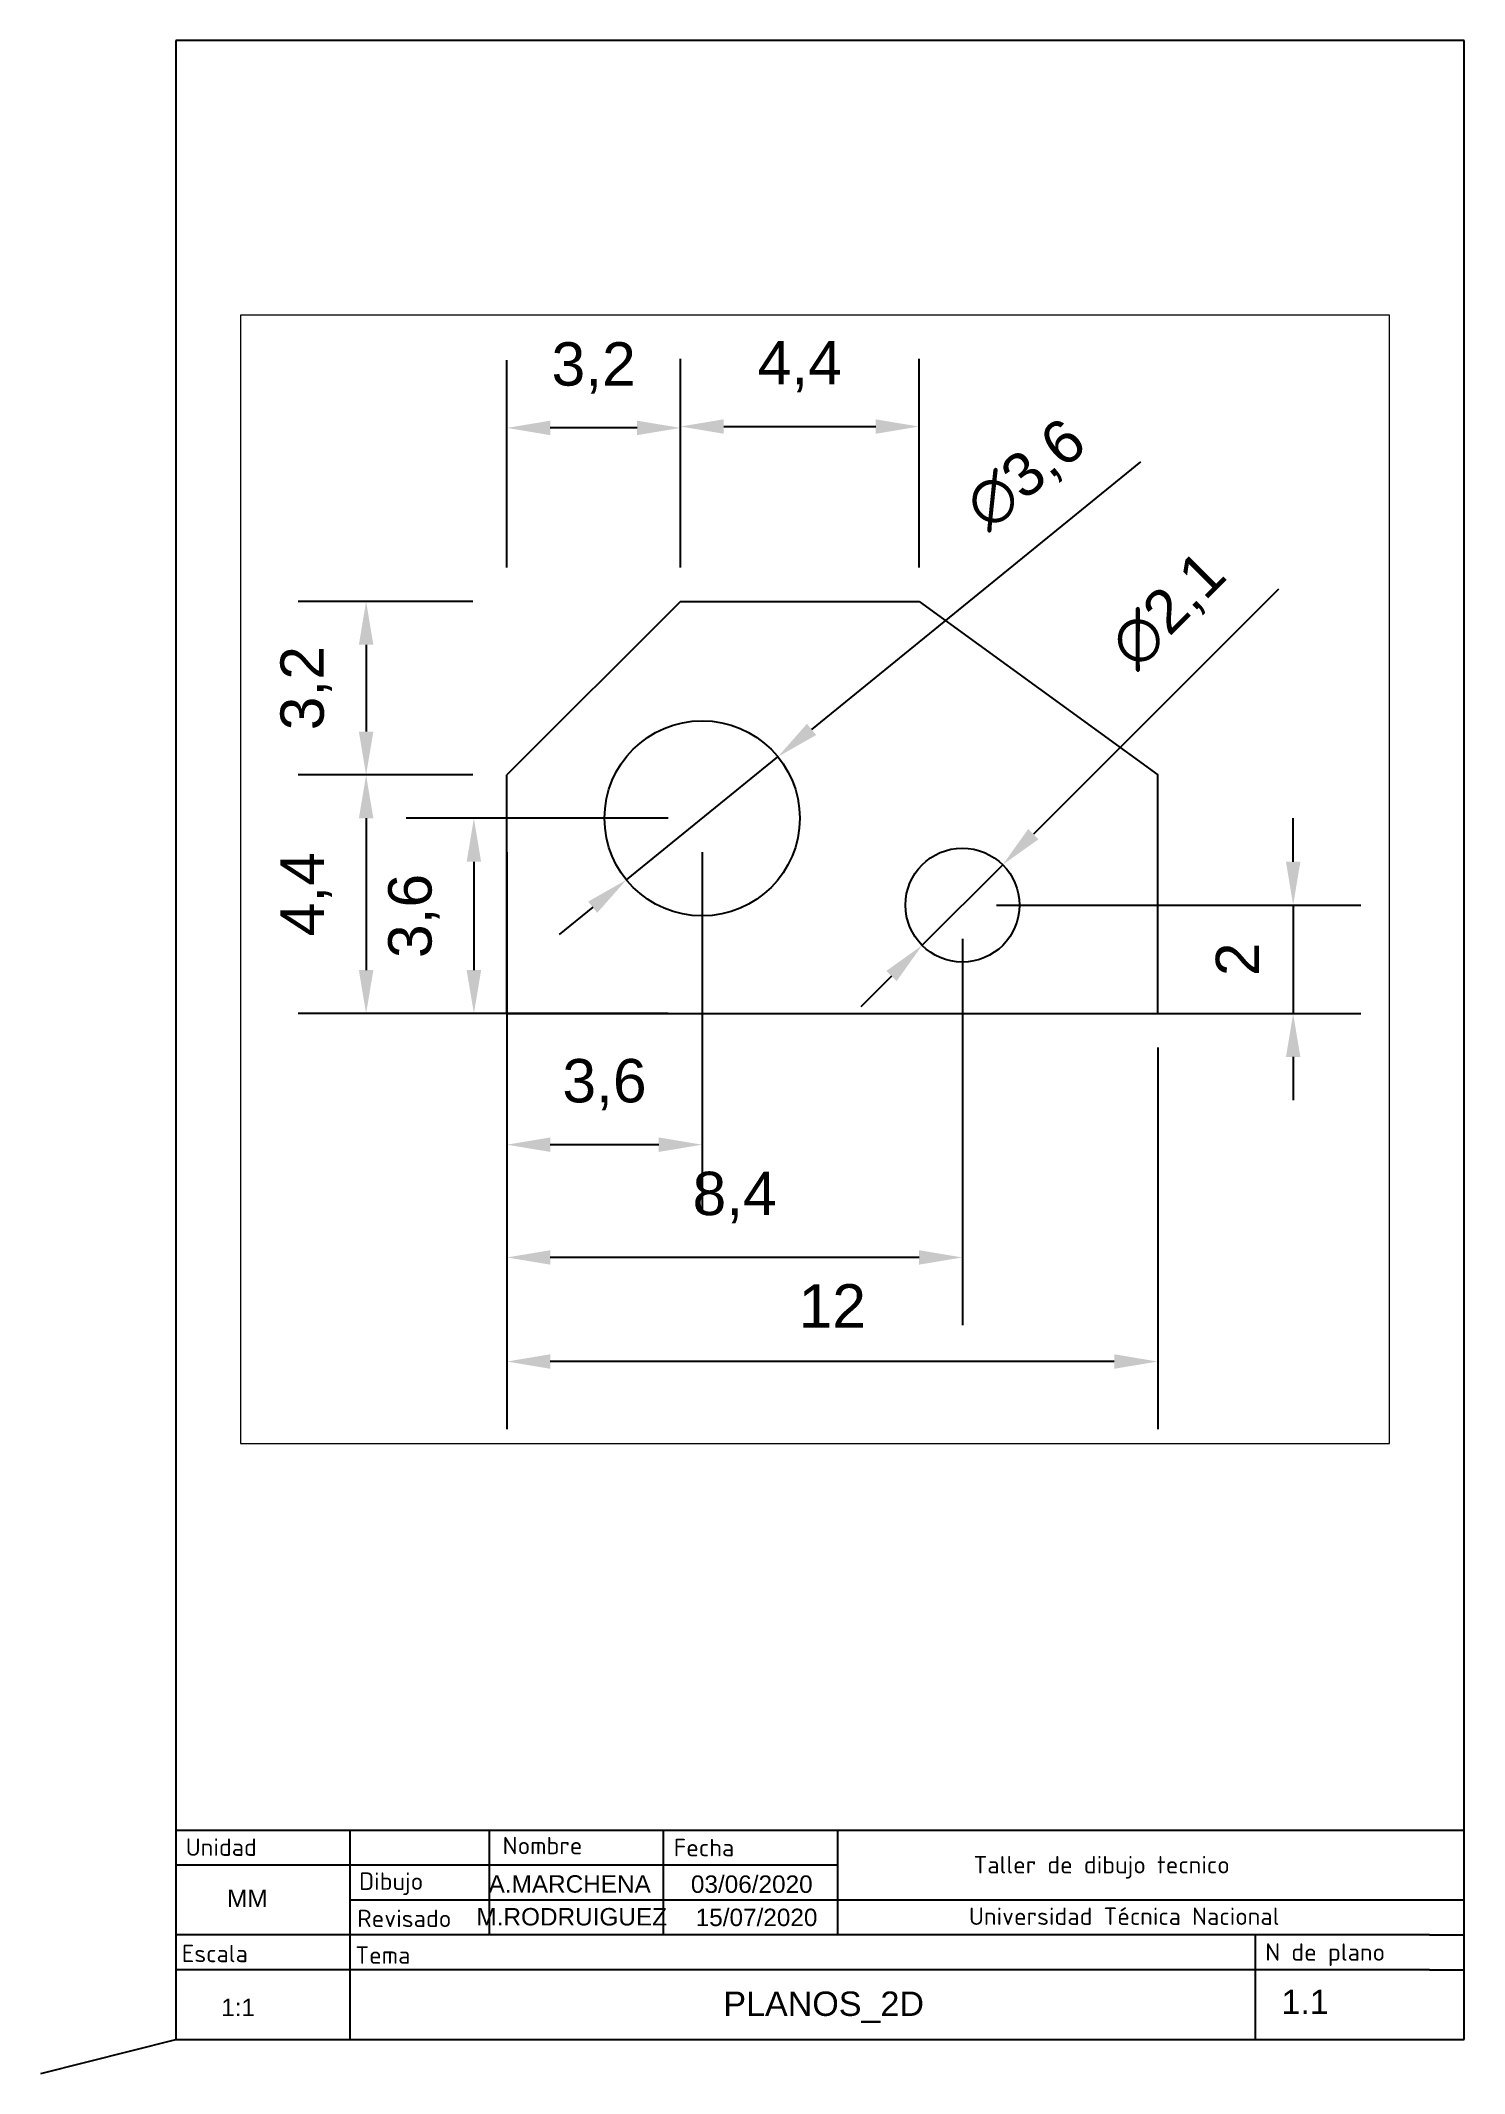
# Paper-space layout 'Presentación2' of a CAD drawing. Header units: millimetres. Extents: x -1 to 204, y -1 to 291.
# The model-space entities are those that its viewports show. They can reach past a viewport. Long polylines and large blocks are cut down to what shows.
import ezdxf
from ezdxf.enums import TextEntityAlignment as Align

# ---------------------------------------------------------------- set-up
doc = ezdxf.new("R2010")
doc.units = ezdxf.units.MM
for name, color, linetype in [('CajetinAtributos', 14, 'Continuous'), ('CajetinLine', 150, 'Continuous'), ('CajetinTexto', 18, 'Continuous'), ('cotas', 160, 'Continuous')]:
    doc.layers.add(name, color=color, linetype=linetype)
doc.styles.get("Standard").update_dxf_attribs({"font": 'arial.ttf'})
doc.dimstyles.new('ISO-25', dxfattribs={"dimtxt": 0.8, "dimasz": 0.8, "dimexe": 1.25, "dimexo": 0.625, "dimtad": 1, "dimtxsty": 'Standard', "dimcen": 2.5, "dimadec": 0, "dimazin": 0, "dimtfac": 1, "dimtmove": 0, "dimatfit": 3, "dimfxl": 1, "dimarcsym": 0})

# ---------------------------------------------------------------- blocks, each defined once
blk = doc.blocks.new('*D0')
at = {"layer": 'cotas', "color": 0, "lineweight": -2, "transparency": 16777216}
for p, q in [((1991.138, 2188.869), (1991.138, 2192.719)), ((1995.538, 2188.869), (1995.538, 2192.719)), ((1991.938, 2191.469), (1994.738, 2191.469))]:
    blk.add_line(p, q, dxfattribs=at)
at = {"layer": 'cotas', "color": 0, "transparency": 16777216}
for points in [[(1991.938, 2191.602), (1991.938, 2191.336), (1991.138, 2191.469)], [(1994.738, 2191.602), (1994.738, 2191.336), (1995.538, 2191.469)]]:
    blk.add_solid(points, dxfattribs=at)
at = {"layer": 'Defpoints', "color": 0, "transparency": 16777216}
for p in [(1995.538, 2191.469), (1991.138, 2188.244), (1995.538, 2188.244)]:
    blk.add_point(p, dxfattribs=at)
at = {"layer": 'cotas', "color": 0, "transparency": 16777216, "insert": (1993.338, 2192.573), "char_height": 0.8, "attachment_point": 5}
blk.add_mtext('4,4', dxfattribs=at)
blk = doc.blocks.new('*D1')
at = {"layer": 'cotas', "color": 0, "lineweight": -2, "transparency": 16777216}
for p, q in [((1987.938, 2188.869), (1987.938, 2192.694)), ((1991.138, 2188.869), (1991.138, 2192.694)), ((1990.338, 2191.444), (1988.738, 2191.444))]:
    blk.add_line(p, q, dxfattribs=at)
at = {"layer": 'cotas', "color": 0, "transparency": 16777216}
for points in [[(1988.738, 2191.577), (1988.738, 2191.31), (1987.938, 2191.444)], [(1990.338, 2191.577), (1990.338, 2191.31), (1991.138, 2191.444)]]:
    blk.add_solid(points, dxfattribs=at)
at = {"layer": 'Defpoints', "color": 0, "transparency": 16777216}
for p in [(1987.938, 2191.444), (1987.938, 2188.244), (1991.138, 2188.244)]:
    blk.add_point(p, dxfattribs=at)
at = {"layer": 'cotas', "color": 0, "transparency": 16777216, "insert": (1989.538, 2192.549), "char_height": 0.8, "attachment_point": 5}
blk.add_mtext('3,2', dxfattribs=at)
blk = doc.blocks.new('*D2')
at = {"layer": 'cotas', "color": 0, "lineweight": -2, "transparency": 16777216}
for p, q in [((1987.313, 2188.244), (1984.092, 2188.244)), ((1985.342, 2187.444), (1985.342, 2185.844)), ((1987.313, 2185.044), (1984.092, 2185.044))]:
    blk.add_line(p, q, dxfattribs=at)
at = {"layer": 'cotas', "color": 0, "transparency": 16777216}
for points in [[(1985.209, 2187.444), (1985.476, 2187.444), (1985.342, 2188.244)], [(1985.209, 2185.844), (1985.476, 2185.844), (1985.342, 2185.044)]]:
    blk.add_solid(points, dxfattribs=at)
at = {"layer": 'Defpoints', "color": 0, "transparency": 16777216}
for p in [(1987.938, 2188.244), (1985.342, 2185.044), (1987.938, 2185.044)]:
    blk.add_point(p, dxfattribs=at)
at = {"layer": 'cotas', "color": 0, "transparency": 16777216, "insert": (1984.236, 2186.644), "char_height": 0.8, "attachment_point": 5, "rotation": 90}
blk.add_mtext('3,2', dxfattribs=at)
blk = doc.blocks.new('*D3')
at = {"layer": 'cotas', "color": 0, "lineweight": -2, "transparency": 16777216}
for p, q in [((1987.313, 2185.044), (1984.092, 2185.044)), ((1985.342, 2184.244), (1985.342, 2181.444)), ((1987.313, 2180.644), (1984.092, 2180.644))]:
    blk.add_line(p, q, dxfattribs=at)
at = {"layer": 'cotas', "color": 0, "transparency": 16777216}
for points in [[(1985.209, 2184.244), (1985.476, 2184.244), (1985.342, 2185.044)], [(1985.209, 2181.444), (1985.476, 2181.444), (1985.342, 2180.644)]]:
    blk.add_solid(points, dxfattribs=at)
at = {"layer": 'Defpoints', "color": 0, "transparency": 16777216}
for p in [(1987.938, 2185.044), (1985.342, 2180.644), (1987.938, 2180.644)]:
    blk.add_point(p, dxfattribs=at)
at = {"layer": 'cotas', "color": 0, "transparency": 16777216, "insert": (1984.238, 2182.844), "char_height": 0.8, "attachment_point": 5, "rotation": 90}
blk.add_mtext('4,4', dxfattribs=at)
blk = doc.blocks.new('*D4')
at = {"layer": 'cotas', "color": 0, "lineweight": -2, "transparency": 16777216}
for p, q in [((1987.938, 2183.619), (1987.938, 2176.975)), ((1991.538, 2183.619), (1991.538, 2176.975)), ((1990.738, 2178.225), (1988.738, 2178.225))]:
    blk.add_line(p, q, dxfattribs=at)
at = {"layer": 'cotas', "color": 0, "transparency": 16777216}
for points in [[(1988.738, 2178.359), (1988.738, 2178.092), (1987.938, 2178.225)], [(1990.738, 2178.359), (1990.738, 2178.092), (1991.538, 2178.225)]]:
    blk.add_solid(points, dxfattribs=at)
at = {"layer": 'Defpoints', "color": 0, "transparency": 16777216}
for p in [(1987.938, 2184.244), (1991.538, 2184.244), (1987.938, 2178.225)]:
    blk.add_point(p, dxfattribs=at)
at = {"layer": 'cotas', "color": 0, "transparency": 16777216, "insert": (1989.738, 2179.331), "char_height": 0.8, "attachment_point": 5}
blk.add_mtext('3,6', dxfattribs=at)
blk = doc.blocks.new('*D5')
at = {"layer": 'cotas', "color": 0, "lineweight": -2, "transparency": 16777216}
for p, q in [((1987.938, 2182.019), (1987.938, 2174.896)), ((1996.338, 2182.019), (1996.338, 2174.896)), ((1995.538, 2176.146), (1988.738, 2176.146))]:
    blk.add_line(p, q, dxfattribs=at)
at = {"layer": 'cotas', "color": 0, "transparency": 16777216}
for points in [[(1988.738, 2176.279), (1988.738, 2176.013), (1987.938, 2176.146)], [(1995.538, 2176.279), (1995.538, 2176.013), (1996.338, 2176.146)]]:
    blk.add_solid(points, dxfattribs=at)
at = {"layer": 'Defpoints', "color": 0, "transparency": 16777216}
for p in [(1987.938, 2182.644), (1996.338, 2182.644), (1987.938, 2176.146)]:
    blk.add_point(p, dxfattribs=at)
at = {"layer": 'cotas', "color": 0, "transparency": 16777216, "insert": (1992.138, 2177.252), "char_height": 0.8, "attachment_point": 5}
blk.add_mtext('8,4', dxfattribs=at)
blk = doc.blocks.new('*D6')
at = {"layer": 'cotas', "color": 0, "lineweight": -2, "transparency": 16777216}
for p, q in [((1987.938, 2180.019), (1987.938, 2172.976)), ((1999.938, 2180.019), (1999.938, 2172.976)), ((1999.138, 2174.226), (1988.738, 2174.226))]:
    blk.add_line(p, q, dxfattribs=at)
at = {"layer": 'cotas', "color": 0, "transparency": 16777216}
for points in [[(1988.738, 2174.36), (1988.738, 2174.093), (1987.938, 2174.226)], [(1999.138, 2174.36), (1999.138, 2174.093), (1999.938, 2174.226)]]:
    blk.add_solid(points, dxfattribs=at)
at = {"layer": 'Defpoints', "color": 0, "transparency": 16777216}
for p in [(1987.938, 2180.644), (1999.938, 2180.644), (1987.938, 2174.226)]:
    blk.add_point(p, dxfattribs=at)
at = {"layer": 'cotas', "color": 0, "transparency": 16777216, "insert": (1993.938, 2175.253), "char_height": 0.8, "attachment_point": 5}
blk.add_mtext('12', dxfattribs=at)
blk = doc.blocks.new('*D7')
at = {"layer": 'cotas', "color": 0, "lineweight": -2, "transparency": 16777216}
for p, q in [((2002.436, 2183.444), (2002.436, 2184.244)), ((1996.963, 2182.644), (2003.686, 2182.644)), ((2002.436, 2182.644), (2002.436, 2180.644)), ((1996.963, 2180.644), (2003.686, 2180.644)), ((2002.436, 2179.844), (2002.436, 2179.044))]:
    blk.add_line(p, q, dxfattribs=at)
at = {"layer": 'cotas', "color": 0, "transparency": 16777216}
for points in [[(2002.303, 2183.444), (2002.569, 2183.444), (2002.436, 2182.644)], [(2002.303, 2179.844), (2002.569, 2179.844), (2002.436, 2180.644)]]:
    blk.add_solid(points, dxfattribs=at)
at = {"layer": 'Defpoints', "color": 0, "transparency": 16777216}
for p in [(1996.338, 2182.644), (1996.338, 2180.644), (2002.436, 2180.644)]:
    blk.add_point(p, dxfattribs=at)
at = {"layer": 'cotas', "color": 0, "transparency": 16777216, "insert": (2001.409, 2181.644), "char_height": 0.8, "attachment_point": 5, "rotation": 90}
blk.add_mtext('2', dxfattribs=at)
blk = doc.blocks.new('*D8')
at = {"layer": 'cotas', "color": 0, "lineweight": -2, "transparency": 16777216}
for p, q in [((2002.164, 2188.472), (1997.646, 2183.953)), ((1995.595, 2181.902), (1997.08, 2183.387)), ((1995.03, 2181.336), (1994.464, 2180.77))]:
    blk.add_line(p, q, dxfattribs=at)
at = {"layer": 'cotas', "color": 0, "transparency": 16777216}
for points in [[(1997.551, 2184.047), (1997.74, 2183.858), (1997.08, 2183.387)], [(1994.935, 2181.43), (1995.124, 2181.242), (1995.595, 2181.902)]]:
    blk.add_solid(points, dxfattribs=at)
at = {"layer": 'Defpoints', "color": 0, "transparency": 16777216}
for p in [(1997.08, 2183.387), (1995.595, 2181.902)]:
    blk.add_point(p, dxfattribs=at)
at = {"layer": 'cotas', "color": 0, "transparency": 16777216, "insert": (2000.163, 2188.053), "char_height": 0.8, "attachment_point": 5, "rotation": 45.0085}
blk.add_mtext('∅2,1', dxfattribs=at)
blk = doc.blocks.new('*D9')
at = {"layer": 'cotas', "color": 0, "lineweight": -2, "transparency": 16777216}
for p, q in [((1999.624, 2190.816), (1993.555, 2185.884)), ((1990.141, 2183.109), (1992.935, 2185.379)), ((1989.52, 2182.604), (1988.899, 2182.1))]:
    blk.add_line(p, q, dxfattribs=at)
at = {"layer": 'cotas', "color": 0, "transparency": 16777216}
for points in [[(1993.471, 2185.987), (1993.64, 2185.78), (1992.935, 2185.379)], [(1989.436, 2182.708), (1989.604, 2182.501), (1990.141, 2183.109)]]:
    blk.add_solid(points, dxfattribs=at)
at = {"layer": 'Defpoints', "color": 0, "transparency": 16777216}
for p in [(1992.935, 2185.379), (1990.141, 2183.109)]:
    blk.add_point(p, dxfattribs=at)
at = {"layer": 'cotas', "color": 0, "transparency": 16777216, "insert": (1997.531, 2190.556), "char_height": 0.8, "attachment_point": 5, "rotation": 39.0984}
blk.add_mtext('∅3,6', dxfattribs=at)
blk = doc.blocks.new('*D10')
at = {"layer": 'cotas', "color": 0, "lineweight": -2, "transparency": 16777216}
for p, q in [((1990.913, 2184.244), (1986.08, 2184.244)), ((1987.33, 2183.444), (1987.33, 2181.444)), ((1990.913, 2180.644), (1986.08, 2180.644))]:
    blk.add_line(p, q, dxfattribs=at)
at = {"layer": 'cotas', "color": 0, "transparency": 16777216}
for points in [[(1987.196, 2183.444), (1987.463, 2183.444), (1987.33, 2184.244)], [(1987.196, 2181.444), (1987.463, 2181.444), (1987.33, 2180.644)]]:
    blk.add_solid(points, dxfattribs=at)
at = {"layer": 'Defpoints', "color": 0, "transparency": 16777216}
for p in [(1991.538, 2184.244), (1987.33, 2180.644), (1991.538, 2180.644)]:
    blk.add_point(p, dxfattribs=at)
at = {"layer": 'cotas', "color": 0, "transparency": 16777216, "insert": (1986.224, 2182.444), "char_height": 0.8, "attachment_point": 5, "rotation": 90}
blk.add_mtext('3,6', dxfattribs=at)

msp = doc.modelspace()

# ---------------------------------------------------------------- linework, layer by layer
for p, q in [((1991.138, 2188.244), (1987.938, 2185.044)), ((1991.138, 2188.244), (1995.538, 2188.244)), ((1995.538, 2188.244), (1999.938, 2185.044)), ((1987.938, 2180.644), (1987.938, 2185.044)), ((1999.938, 2180.644), (1999.938, 2185.044)), ((1987.938, 2180.644), (1999.938, 2180.644))]:
    msp.add_line(p, q)
for centre, radius in [((1991.538, 2184.244), 1.8), ((1996.338, 2182.644), 1.05)]:
    msp.add_circle(centre, radius)

# ---------------------------------------------------------------- dimensions: what is measured, and where the dimension line sits
at = {"layer": 'cotas'}
for base, p1, p2, picture, middle in [((1987.938, 2191.444), (1991.138, 2188.244), (1987.938, 2188.244), '*D1', (1989.538, 2192.549)), ((1995.538, 2191.469), (1991.138, 2188.244), (1995.538, 2188.244), '*D0', (1993.338, 2192.573)), ((1987.938, 2178.225), (1991.538, 2184.244), (1987.938, 2184.244), '*D4', (1989.738, 2179.331)), ((1987.938, 2176.146), (1996.338, 2182.644), (1987.938, 2182.644), '*D5', (1992.138, 2177.252)), ((1987.938, 2174.226), (1999.938, 2180.644), (1987.938, 2180.644), '*D6', (1993.938, 2175.253))]:
    dim = msp.add_linear_dim(base=base, p1=p1, p2=p2, dimstyle='ISO-25', dxfattribs=at)
    dim.commit()
    dim.dimension.update_dxf_attribs({"geometry": picture, "text_midpoint": middle})
for p1, p2, picture, middle in [((1990.141, 2183.109), (1992.935, 2185.379), '*D9', (1998.236, 2189.688)), ((1995.595, 2181.902), (1997.08, 2183.387), '*D8', (2000.954, 2187.262))]:
    dim = msp.add_diameter_dim_2p(p1=p1, p2=p2, dimstyle='ISO-25', dxfattribs=at)
    dim.commit()
    dim.dimension.update_dxf_attribs({"geometry": picture, "text_midpoint": middle, "dimtype": 163})
for base, p1, p2, picture, middle in [((1985.342, 2185.044), (1987.938, 2188.244), (1987.938, 2185.044), '*D2', (1984.236, 2186.644)), ((1985.342, 2180.644), (1987.938, 2185.044), (1987.938, 2180.644), '*D3', (1984.238, 2182.844)), ((1987.33, 2180.644), (1991.538, 2184.244), (1991.538, 2180.644), '*D10', (1986.224, 2182.444)), ((2002.436, 2180.644), (1996.338, 2182.644), (1996.338, 2180.644), '*D7', (2001.409, 2181.644))]:
    dim = msp.add_linear_dim(base=base, p1=p1, p2=p2, angle=90, dimstyle='ISO-25', dxfattribs=at)
    dim.commit()
    dim.dimension.update_dxf_attribs({"geometry": picture, "text_midpoint": middle})

psp = doc.layouts.new('Presentación2')

# ---------------------------------------------------------------- linework, layer by layer
at = {"color": 150}
for p, q in [((48.65, 34.1), (18.65, 34.1)), ((18.65, 34.1), (18.65, 4.1)), ((43.65, 34.1), (43.65, 4.1)), ((198.65, 34.1), (48.65, 34.1)), ((63.65, 34.1), (63.65, 19.1)), ((88.65, 34.1), (88.65, 19.1)), ((113.65, 34.1), (113.65, 19.1)), ((48.65, 29.1), (18.65, 29.1)), ((113.65, 29.1), (48.65, 29.1)), ((48.65, 24.1), (43.65, 24.1)), ((198.65, 24.1), (48.65, 24.1)), ((48.65, 19.1), (18.65, 19.1)), ((198.65, 19.1), (48.65, 19.1)), ((48.65, 14.1), (18.65, 14.1)), ((198.65, 14.1), (48.65, 14.1))]:
    psp.add_line(p, q, dxfattribs=at)
at = {"layer": 'CajetinLine'}
for p, q in [((203.65, 34.1), (198.65, 34.1)), ((203.65, 24.1), (203.65, 34.1)), ((203.65, 24.1), (198.65, 24.1)), ((203.65, 4.1), (203.65, 24.1)), ((173.69, 4.1), (173.69, 19.1)), ((198.65, 19.1), (203.65, 19.1)), ((198.65, 14.1), (203.65, 14.1)), ((18.65, 4.1), (203.65, 4.1))]:
    psp.add_line(p, q, dxfattribs=at)
at = {"layer": 'cotas'}
for p, q in [((203.65, 291.1), (18.65, 291.1)), ((18.65, 291.1), (18.65, 4.1)), ((203.65, 4.1), (203.65, 291.1)), ((-0.74, -0.78), (18.65, 4.1)), ((18.65, 4.1), (203.65, 4.1))]:
    psp.add_line(p, q, dxfattribs=at)

# ---------------------------------------------------------------- texts
at = {"layer": 'CajetinAtributos'}
for tag, text, p in [('A.MARCHENA', 'A.Marchena.M', (75.21, 26.42)), ('M.RODRUIGUEZ', 'M.Rodruiguez.C', (75.5, 21.71))]:
    psp.add_attdef(tag, text=text, height=2.5, dxfattribs=at).set_placement(p, align=Align.MIDDLE_CENTER)
for tag, p, s, height in [('03/06/2020', (92.61, 25.14), '', 2.5), ('MM', (26.03, 23.1), 'mm', 2.5), ('15/07/2020', (93.3, 20.37), '', 2.5), ('1:1', (25.17, 7.44), '1:1', 2.5), ('PLANOS_2D', (97.27, 7.47), 'Planos 2D', 3.5), ('1.1', (177.4, 7.73), '', 3.5)]:
    psp.add_attdef(tag, p, s, height=height, dxfattribs=at)
at = {"layer": 'CajetinTexto', "char_height": 2.5}
for s, width, heights, insert, attachment_point in [('{\\fISOCPEUR|b0|i0|c0|p34;Unidad}', 25, [0], (20.08, 31.7), 4), ('{\\fISOCPEUR|b0|i0|c0|p34;Nombre}', 25, [0], (65.58, 31.93), 4), ('{\\fISOCPEUR|b0|i0|c0|p34;Fecha}', 25, [0], (90.14, 31.64), 4), ('{\\fISOCPEUR|b0|i0|c0|p34;Taller de dibujo tecnico}', 69.5267, [5.81], (151.58, 28.8), 5), ('{\\fISOCPEUR|b0|i0|c0|p34;Dibujo}', 25, [0], (44.97, 26.44), 4), ('{\\fISOCPEUR|b0|i0|c0|p34;Revisado}', 25, [0], (44.71, 21.47), 4), ('{\\fISOCPEUR|b0|i0|c0|p34;Universidad Técnica Nacional}', 69.5267, [5.81], (154.82, 21.78), 5), ('{\\fISOCPEUR|b0|i0|c0|p34;Escala}', 25, [0], (19.52, 16.43), 4), ('{\\fISOCPEUR|b0|i0|c0|p34;N de plano}', 28.8537, [0], (175.07, 16.26), 4), ('{\\fISOCPEUR|b0|i0|c0|p34;Tema}', 25, [0], (44.44, 16.21), 4)]:
    psp.add_mtext_dynamic_manual_height_columns(s, width=width, gutter_width=12.5, heights=heights, dxfattribs=dict(at, insert=insert, attachment_point=attachment_point))

# ---------------------------------------------------------------- viewports
at = {"layer": 'cotas'}
psp.add_viewport(center=(110.41, 170.68), size=(164.95, 161.9959), view_center_point=(1993.617, 2183.12), view_height=20.80543, dxfattribs=at)

doc.saveas('drawing.dxf')
